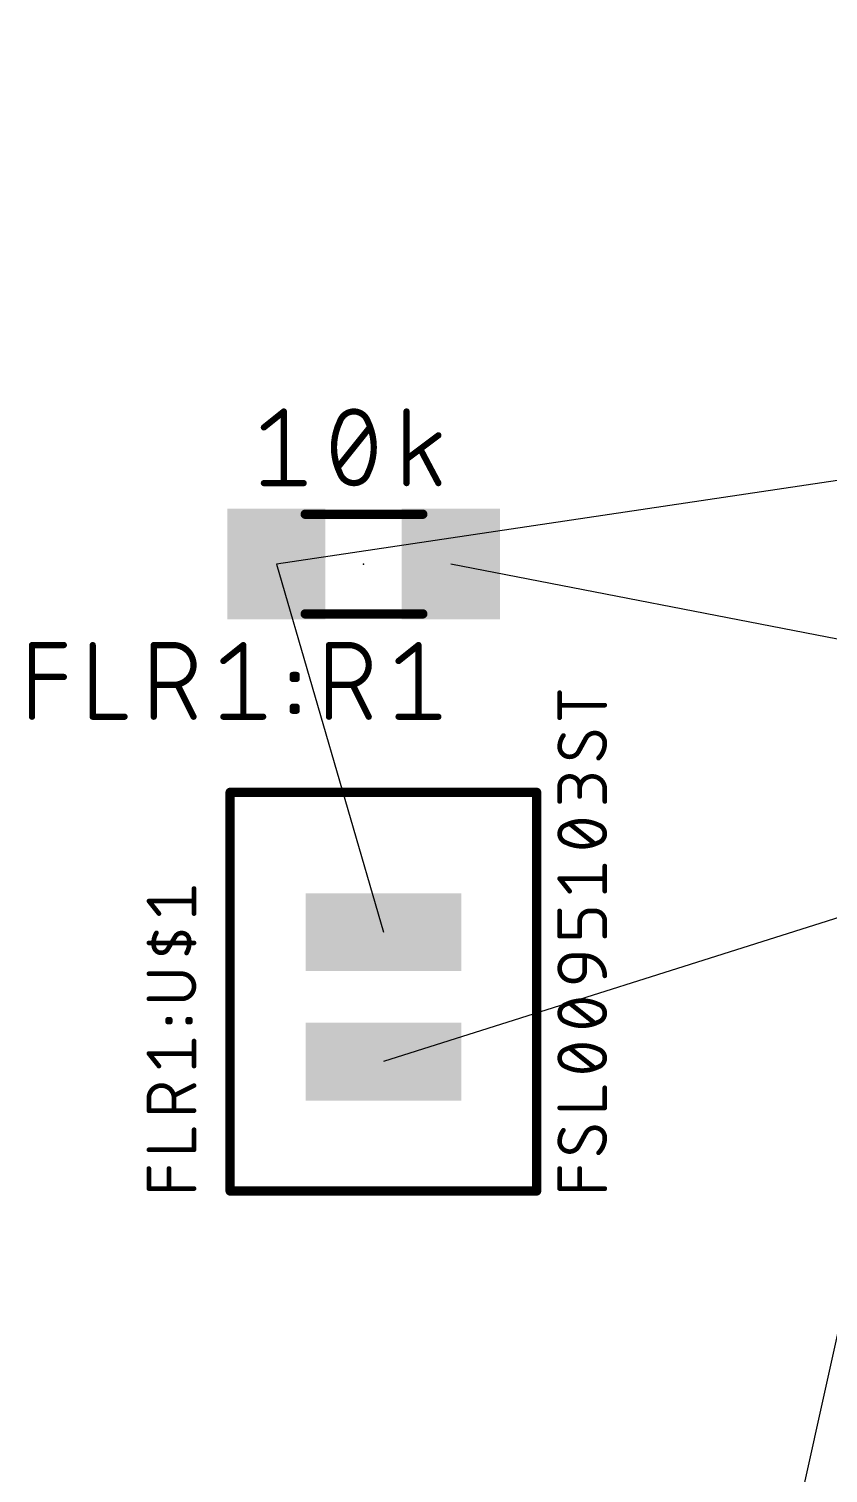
# Model space of a CAD drawing. Extents: x -83 to 167, y -158 to 93.
# Drawn here: x 103.67 to 116.71, y 15.59 to 39.14 of the extents above; entities that cross this region are included whole.
import ezdxf

# ---------------------------------------------------------------- set-up
doc = ezdxf.new("R2010")
doc.units = 0
for name, color, linetype in [('1', 22, 'CONTINUOUS'), ('19', 53, 'CONTINUOUS'), ('21', 253, 'CONTINUOUS'), ('23', 7, 'CONTINUOUS'), ('25', 253, 'CONTINUOUS'), ('27', 253, 'CONTINUOUS'), ('51', 253, 'CONTINUOUS')]:
    doc.layers.add(name, color=color, linetype=linetype)

# ---------------------------------------------------------------- blocks, each defined once
blk = doc.blocks.new('RECT')
blk.add_solid([(-0.5, -0.5), (0.5, -0.5), (-0.5, 0.5), (0.5, 0.5)])

msp = doc.modelspace()

# ---------------------------------------------------------------- linework, layer by layer
at = {"layer": '19'}
for p, q in [((110.876, -9.126), (125.652, 57.442)), ((158.1038, 37.9348), (107.712, 30.414)), ((158.9166, 37.9348), (109.4562, 22.301)), ((107.712, 30.414), (109.4562, 24.411)), ((165.9651, 19.6722), (110.556, 30.414))]:
    msp.add_line(p, q, dxfattribs=at)
at = {"layer": '21', "const_width": 0.1524}
for points in [[(111.9562, 26.691), (106.9562, 26.691)], [(106.9562, 20.191), (106.9562, 26.691)], [(111.9562, 20.191), (111.9562, 26.691)], [(111.9562, 20.191), (106.9562, 20.191)]]:
    msp.add_lwpolyline(points, dxfattribs=at)
at = {"layer": '21', "const_width": 0.0762}
for points in [[(106.9562, 26.7291, 1), (106.9562, 26.6529)], [(106.9943, 26.691, 1), (106.9181, 26.691)], [(111.9943, 26.691, 1), (111.9181, 26.691)], [(111.9562, 26.6529, 1), (111.9562, 26.7291)], [(106.9562, 20.2291, 1), (106.9562, 20.1529)], [(111.9562, 20.1529, 1), (111.9562, 20.2291)], [(106.9181, 20.191, 1), (106.9943, 20.191)], [(111.9181, 20.191, 1), (111.9943, 20.191)]]:
    msp.add_lwpolyline(points, format="xyb", dxfattribs=at)
at = {"layer": '23'}
for p in [(109.134, 30.414), (111.9562, 20.191)]:
    msp.add_point(p, dxfattribs=at)
at = {"layer": '25'}
for points, const_width in [([(103.7247, 27.9248), (103.7247, 29.0932)], 0.1016), ([(103.7247, 29.0932), (104.2439, 29.0932)], 0.1016), ([(104.7153, 29.0932), (104.7153, 27.9248)], 0.1016), ([(105.711, 27.9248), (105.711, 29.0932)], 0.1016), ([(105.711, 29.0932), (106.0355, 29.0932)], 0.1016), ([(106.8466, 28.8336), (107.1712, 29.0932)], 0.1016), ([(107.1712, 29.0932), (107.1712, 27.9248)], 0.1016), ([(108.5685, 27.9248), (108.5685, 29.0932)], 0.1016), ([(108.5685, 29.0932), (108.893, 29.0932)], 0.1016), ([(109.7041, 28.8336), (110.0286, 29.0932)], 0.1016), ([(110.0286, 29.0932), (110.0286, 27.9248)], 0.1016), ([(103.7247, 28.5739), (104.2439, 28.5739)], 0.1016), ([(107.9769, 28.5415), (107.9769, 28.6064)], 0.1016), ([(107.9769, 28.6064), (108.0418, 28.6064)], 0.1016), ([(108.0418, 28.5415), (107.9769, 28.5415)], 0.1016), ([(108.0418, 28.6064), (108.0418, 28.5415)], 0.1016), ([(106.0355, 28.4441), (105.711, 28.4441)], 0.1016), ([(106.3601, 27.9248), (106.1004, 28.4441)], 0.1016), ([(108.893, 28.4441), (108.5685, 28.4441)], 0.1016), ([(109.2176, 27.9248), (108.9579, 28.4441)], 0.1016), ([(107.9769, 28.0222), (107.9769, 28.0871)], 0.1016), ([(107.9769, 28.0871), (108.0418, 28.0871)], 0.1016), ([(108.0418, 28.0222), (107.9769, 28.0222)], 0.1016), ([(108.0418, 28.0871), (108.0418, 28.0222)], 0.1016), ([(104.7153, 27.9248), (105.2345, 27.9248)], 0.1016), ([(106.8466, 27.9248), (107.4957, 27.9248)], 0.1016), ([(109.7041, 27.9248), (110.3532, 27.9248)], 0.1016), ([(106.3681, 24.7142), (106.3681, 25.1234)], 0.0762), ([(105.7952, 24.7142), (105.6315, 24.9188)], 0.0762), ([(105.6315, 24.9188), (106.3681, 24.9188)], 0.0762), ([(106.3681, 24.236), (105.6315, 24.236)], 0.0762), ([(105.9998, 24.236), (105.9384, 24.1337)], 0.0762), ([(105.9998, 24.236), (106.0612, 24.3383)], 0.0762), ([(106.1635, 23.7335), (105.6315, 23.7335)], 0.0762), ([(105.6315, 23.3243), (106.1635, 23.3243)], 0.0762), ([(105.9384, 22.9476), (105.9384, 22.9885)], 0.0762), ([(105.9384, 22.9885), (105.9793, 22.9885)], 0.0762), ([(105.9793, 22.9476), (105.9384, 22.9476)], 0.0762), ([(105.9793, 22.9885), (105.9793, 22.9476)], 0.0762), ([(106.2658, 22.9476), (106.2658, 22.9885)], 0.0762), ([(106.2658, 22.9885), (106.3067, 22.9885)], 0.0762), ([(106.3067, 22.9476), (106.2658, 22.9476)], 0.0762), ([(106.3067, 22.9885), (106.3067, 22.9476)], 0.0762), ([(106.3681, 22.227), (106.3681, 22.6362)], 0.0762), ([(105.7952, 22.227), (105.6315, 22.4316)], 0.0762), ([(105.6315, 22.4316), (106.3681, 22.4316)], 0.0762), ([(106.3681, 21.9098), (106.0407, 21.7461)], 0.0762), ([(105.6315, 21.5006), (105.6315, 21.7052)], 0.0762), ([(106.0407, 21.7052), (106.0407, 21.5006)], 0.0762), ([(106.3681, 21.5006), (105.6315, 21.5006)], 0.0762), ([(106.3681, 20.8631), (106.3681, 21.1905)], 0.0762), ([(105.6315, 20.8631), (106.3681, 20.8631)], 0.0762), ([(105.6315, 20.2291), (105.6315, 20.5565)], 0.0762), ([(105.9589, 20.2291), (105.9589, 20.5565)], 0.0762), ([(106.3681, 20.2291), (105.6315, 20.2291)], 0.0762)]:
    msp.add_lwpolyline(points, dxfattribs=dict(at, const_width=const_width))
for points, const_width in [([(103.7501, 29.0932, 1), (103.6993, 29.0932)], 0.0508), ([(103.7247, 29.1186, 1), (103.7247, 29.0678)], 0.0508), ([(104.2439, 29.0678, 1), (104.2439, 29.1186)], 0.0508), ([(104.7407, 29.0932, 1), (104.6899, 29.0932)], 0.0508), ([(105.7364, 29.0932, 1), (105.6856, 29.0932)], 0.0508), ([(105.711, 29.1186, 1), (105.711, 29.0678)], 0.0508), ([(106.0355, 28.4441, 1), (106.0355, 29.0932)], 0.1016), ([(106.0355, 29.1186, 1), (106.0355, 29.0678)], 0.0508), ([(106.0355, 29.0678, 1), (106.0355, 29.1186)], 0.0508), ([(107.1966, 29.0932, 1), (107.1458, 29.0932)], 0.0508), ([(107.187, 29.0734, 1), (107.1553, 29.113)], 0.0508), ([(108.5939, 29.0932, 1), (108.5431, 29.0932)], 0.0508), ([(108.5685, 29.1186, 1), (108.5685, 29.0678)], 0.0508), ([(108.893, 28.4441, 1), (108.893, 29.0932)], 0.1016), ([(108.893, 29.1186, 1), (108.893, 29.0678)], 0.0508), ([(108.893, 29.0678, 1), (108.893, 29.1186)], 0.0508), ([(110.054, 29.0932, 1), (110.0032, 29.0932)], 0.0508), ([(110.0445, 29.0734, 1), (110.0128, 29.113)], 0.0508), ([(106.8307, 28.8534, 1), (106.8625, 28.8137)], 0.0508), ([(109.6882, 28.8534, 1), (109.72, 28.8137)], 0.0508), ([(103.7247, 28.5993, 1), (103.7247, 28.5485)], 0.0508), ([(104.2439, 28.5485, 1), (104.2439, 28.5993)], 0.0508), ([(108.0023, 28.6064, 1), (107.9515, 28.6064)], 0.0508), ([(107.9769, 28.6318, 1), (107.9769, 28.581)], 0.0508), ([(107.9769, 28.5669, 1), (107.9769, 28.5161)], 0.0508), ([(107.9515, 28.5415, 1), (108.0023, 28.5415)], 0.0508), ([(108.0672, 28.6064, 1), (108.0164, 28.6064)], 0.0508), ([(108.0164, 28.5415, 1), (108.0672, 28.5415)], 0.0508), ([(108.0418, 28.581, 1), (108.0418, 28.6318)], 0.0508), ([(108.0418, 28.5161, 1), (108.0418, 28.5669)], 0.0508), ([(105.711, 28.4695, 1), (105.711, 28.4187)], 0.0508), ([(106.0355, 28.4695, 1), (106.0355, 28.4187)], 0.0508), ([(106.0355, 28.4187, 1), (106.0355, 28.4695)], 0.0508), ([(106.1231, 28.4554, 1), (106.0777, 28.4327)], 0.0508), ([(108.5685, 28.4695, 1), (108.5685, 28.4187)], 0.0508), ([(108.893, 28.4695, 1), (108.893, 28.4187)], 0.0508), ([(108.893, 28.4187, 1), (108.893, 28.4695)], 0.0508), ([(108.9806, 28.4554, 1), (108.9352, 28.4327)], 0.0508), ([(108.0023, 28.0871, 1), (107.9515, 28.0871)], 0.0508), ([(107.9769, 28.1125, 1), (107.9769, 28.0617)], 0.0508), ([(107.9769, 28.0476, 1), (107.9769, 27.9968)], 0.0508), ([(107.9515, 28.0222, 1), (108.0023, 28.0222)], 0.0508), ([(108.0672, 28.0871, 1), (108.0164, 28.0871)], 0.0508), ([(108.0164, 28.0222, 1), (108.0672, 28.0222)], 0.0508), ([(108.0418, 28.0617, 1), (108.0418, 28.1125)], 0.0508), ([(108.0418, 27.9968, 1), (108.0418, 28.0476)], 0.0508), ([(103.6993, 27.9248, 1), (103.7501, 27.9248)], 0.0508), ([(104.7153, 27.9502, 1), (104.7153, 27.8994)], 0.0508), ([(104.6899, 27.9248, 1), (104.7407, 27.9248)], 0.0508), ([(105.2345, 27.8994, 1), (105.2345, 27.9502)], 0.0508), ([(105.6856, 27.9248, 1), (105.7364, 27.9248)], 0.0508), ([(106.3374, 27.9134, 1), (106.3828, 27.9362)], 0.0508), ([(106.8466, 27.9502, 1), (106.8466, 27.8994)], 0.0508), ([(107.1458, 27.9248, 1), (107.1966, 27.9248)], 0.0508), ([(107.4957, 27.8994, 1), (107.4957, 27.9502)], 0.0508), ([(108.5431, 27.9248, 1), (108.5939, 27.9248)], 0.0508), ([(109.1948, 27.9134, 1), (109.2403, 27.9362)], 0.0508), ([(109.7041, 27.9502, 1), (109.7041, 27.8994)], 0.0508), ([(110.0032, 27.9248, 1), (110.054, 27.9248)], 0.0508), ([(110.3532, 27.8994, 1), (110.3532, 27.9502)], 0.0508), ([(106.3871, 25.1234, 1), (106.3491, 25.1234)], 0.0381), ([(105.6464, 24.9307, 1), (105.6166, 24.9069)], 0.0381), ([(105.6315, 24.9378, 1), (105.6315, 24.8997)], 0.0381), ([(105.7803, 24.7023, 1), (105.8101, 24.7261)], 0.0381), ([(106.3491, 24.7142, 1), (106.3871, 24.7142)], 0.0381), ([(106.3681, 24.8997, 1), (106.3681, 24.9378)], 0.0381), ([(105.6315, 24.2551, 1), (105.6315, 24.217)], 0.0381), ([(105.7543, 24.3997, 0.1823), (105.7133, 24.1746)], 0.0762), ([(105.7706, 24.3899, 1), (105.7379, 24.4095)], 0.0381), ([(105.9835, 24.2458, 1), (106.0161, 24.2262)], 0.0381), ([(106.0161, 24.2262, 1), (105.9835, 24.2458)], 0.0381), ([(106.0448, 24.3481, 1), (106.0775, 24.3285)], 0.0381), ([(106.2863, 24.2974, 0.6917), (106.0612, 24.3383)], 0.0762), ([(106.0775, 24.3285, 1), (106.0448, 24.3481)], 0.0381), ([(106.2453, 24.0723, 0.1823), (106.2863, 24.2974)], 0.0762), ([(106.305, 24.3008, 1), (106.2675, 24.294)], 0.0381), ([(106.2675, 24.294, 1), (106.305, 24.3008)], 0.0381), ([(106.3681, 24.217, 1), (106.3681, 24.2551)], 0.0381), ([(105.7321, 24.1781, 1), (105.6946, 24.1712)], 0.0381), ([(105.7133, 24.1746, 0.6917), (105.9384, 24.1337)], 0.0762), ([(105.6946, 24.1712, 1), (105.7321, 24.1781)], 0.0381), ([(105.9221, 24.1435, 1), (105.9548, 24.1239)], 0.0381), ([(105.9548, 24.1239, 1), (105.9221, 24.1435)], 0.0381), ([(106.229, 24.0821, 1), (106.2617, 24.0625)], 0.0381), ([(105.6315, 23.7526, 1), (105.6315, 23.7145)], 0.0381), ([(106.1635, 23.7526, 1), (106.1635, 23.7145)], 0.0381), ([(106.1635, 23.3243, 1), (106.1635, 23.7335)], 0.0762), ([(106.1635, 23.7145, 1), (106.1635, 23.7526)], 0.0381), ([(105.6315, 23.3433, 1), (105.6315, 23.3052)], 0.0381), ([(106.1635, 23.3433, 1), (106.1635, 23.3052)], 0.0381), ([(106.1635, 23.3052, 1), (106.1635, 23.3433)], 0.0381), ([(105.9384, 23.0076, 1), (105.9384, 22.9695)], 0.0381), ([(105.9384, 22.9667, 1), (105.9384, 22.9286)], 0.0381), ([(105.9575, 22.9885, 1), (105.9194, 22.9885)], 0.0381), ([(105.9194, 22.9476, 1), (105.9575, 22.9476)], 0.0381), ([(105.9984, 22.9885, 1), (105.9603, 22.9885)], 0.0381), ([(105.9603, 22.9476, 1), (105.9984, 22.9476)], 0.0381), ([(105.9793, 22.9695, 1), (105.9793, 23.0076)], 0.0381), ([(105.9793, 22.9286, 1), (105.9793, 22.9667)], 0.0381), ([(106.2658, 23.0076, 1), (106.2658, 22.9695)], 0.0381), ([(106.2848, 22.9885, 1), (106.2467, 22.9885)], 0.0381), ([(106.2658, 22.9667, 1), (106.2658, 22.9286)], 0.0381), ([(106.2467, 22.9476, 1), (106.2848, 22.9476)], 0.0381), ([(106.3258, 22.9885, 1), (106.2877, 22.9885)], 0.0381), ([(106.2877, 22.9476, 1), (106.3258, 22.9476)], 0.0381), ([(106.3067, 22.9695, 1), (106.3067, 23.0076)], 0.0381), ([(106.3067, 22.9286, 1), (106.3067, 22.9667)], 0.0381), ([(106.3871, 22.6362, 1), (106.3491, 22.6362)], 0.0381), ([(105.6315, 22.4507, 1), (105.6315, 22.4126)], 0.0381), ([(105.6464, 22.4435, 1), (105.6166, 22.4197)], 0.0381), ([(106.3681, 22.4126, 1), (106.3681, 22.4507)], 0.0381), ([(105.7803, 22.2151, 1), (105.8101, 22.2389)], 0.0381), ([(106.3491, 22.227, 1), (106.3871, 22.227)], 0.0381), ([(106.0407, 21.7052, 1), (105.6315, 21.7052)], 0.0762), ([(106.3766, 21.8928, 1), (106.3596, 21.9269)], 0.0381), ([(105.6505, 21.7052, 1), (105.6125, 21.7052)], 0.0381), ([(105.6125, 21.7052, 1), (105.6505, 21.7052)], 0.0381), ([(106.0322, 21.7632, 1), (106.0492, 21.7291)], 0.0381), ([(106.0598, 21.7052, 1), (106.0217, 21.7052)], 0.0381), ([(106.0217, 21.7052, 1), (106.0598, 21.7052)], 0.0381), ([(105.6315, 21.5197, 1), (105.6315, 21.4816)], 0.0381), ([(105.6125, 21.5006, 1), (105.6505, 21.5006)], 0.0381), ([(106.0217, 21.5006, 1), (106.0598, 21.5006)], 0.0381), ([(106.3681, 21.4816, 1), (106.3681, 21.5197)], 0.0381), ([(106.3871, 21.1905, 1), (106.3491, 21.1905)], 0.0381), ([(105.6315, 20.8821, 1), (105.6315, 20.844)], 0.0381), ([(106.3491, 20.8631, 1), (106.3871, 20.8631)], 0.0381), ([(106.3681, 20.844, 1), (106.3681, 20.8821)], 0.0381), ([(105.6505, 20.5565, 1), (105.6125, 20.5565)], 0.0381), ([(105.9779, 20.5565, 1), (105.9398, 20.5565)], 0.0381), ([(105.6315, 20.2482, 1), (105.6315, 20.2101)], 0.0381), ([(106.3681, 20.2101, 1), (106.3681, 20.2482)], 0.0381), ([(105.6125, 20.2291, 1), (105.6505, 20.2291)], 0.0381), ([(105.9398, 20.2291, 1), (105.9779, 20.2291)], 0.0381)]:
    msp.add_lwpolyline(points, format="xyb", dxfattribs=dict(at, const_width=const_width))
at = {"layer": '27'}
for points, const_width in [([(107.5076, 32.6436), (107.8321, 32.9032)], 0.1016), ([(107.8321, 32.9032), (107.8321, 31.7348)], 0.1016), ([(109.8339, 31.7348), (109.8339, 32.9032)], 0.1016), ([(108.7155, 31.9944), (109.2348, 32.6436)], 0.1016), ([(110.3532, 32.5137), (109.8339, 32.1243)], 0.1016), ([(110.3532, 31.7348), (110.0611, 32.2865)], 0.1016), ([(107.5076, 31.7348), (108.1567, 31.7348)], 0.1016), ([(112.3315, 27.9085), (112.3315, 28.3177)], 0.0762), ([(113.0681, 28.1131), (112.3315, 28.1131)], 0.0762), ([(112.7612, 27.5775), (112.6384, 27.3524)], 0.0762), ([(112.3315, 26.543), (112.3315, 26.7885)], 0.0762), ([(112.6589, 26.7885), (112.6589, 26.6248)], 0.0762), ([(113.0681, 26.543), (113.0681, 26.7476)], 0.0762), ([(112.9044, 25.8524), (112.4952, 26.1798)], 0.0762), ([(113.0681, 25.08), (113.0681, 25.4892)], 0.0762), ([(112.4952, 25.08), (112.3315, 25.2846)], 0.0762), ([(112.3315, 25.2846), (113.0681, 25.2846)], 0.0762), ([(112.3315, 24.3484), (112.3315, 24.7577)], 0.0762), ([(112.9044, 24.7577), (112.8226, 24.7577)], 0.0762), ([(112.6589, 24.594), (112.6589, 24.3484)], 0.0762), ([(113.0681, 24.3484), (113.0681, 24.594)], 0.0762), ([(112.6589, 24.3484), (112.3315, 24.3484)], 0.0762), ([(112.5361, 24.0261), (112.7407, 24.0261)], 0.0762), ([(112.7407, 24.0261), (112.7407, 23.7806)], 0.0762), ([(112.577, 23.6169), (112.5361, 23.6169)], 0.0762), ([(112.9044, 22.9263), (112.4952, 23.2537)], 0.0762), ([(112.9044, 22.1948), (112.4952, 22.5222)], 0.0762), ([(113.0681, 21.5458), (113.0681, 21.8732)], 0.0762), ([(112.3315, 21.5458), (113.0681, 21.5458)], 0.0762), ([(112.7612, 21.1401), (112.6384, 20.915)], 0.0762), ([(112.3315, 20.2291), (112.3315, 20.5565)], 0.0762), ([(112.6589, 20.2291), (112.6589, 20.5565)], 0.0762), ([(113.0681, 20.2291), (112.3315, 20.2291)], 0.0762)]:
    msp.add_lwpolyline(points, dxfattribs=dict(at, const_width=const_width))
for points, const_width in [([(107.8575, 32.9032, 1), (107.8067, 32.9032)], 0.0508), ([(107.848, 32.8834, 1), (107.8162, 32.923)], 0.0508), ([(108.7479, 32.7409, 0.1139), (108.6506, 32.319)], 0.1016), ([(108.9751, 32.9032, 0.3205), (108.7479, 32.7409)], 0.1016), ([(108.7239, 32.7492, 1), (108.7719, 32.7327)], 0.0508), ([(108.7708, 32.7298, 1), (108.7251, 32.7521)], 0.0508), ([(109.2023, 32.7409, 0.3205), (108.9751, 32.9032)], 0.1016), ([(108.9751, 32.9286, 1), (108.9751, 32.8778)], 0.0508), ([(108.9751, 32.8778, 1), (108.9751, 32.9286)], 0.0508), ([(109.2997, 32.319, 0.1139), (109.2023, 32.7409)], 0.1016), ([(109.2251, 32.7521, 1), (109.1795, 32.7298)], 0.0508), ([(109.1783, 32.7327, 1), (109.2263, 32.7492)], 0.0508), ([(109.8593, 32.9032, 1), (109.8085, 32.9032)], 0.0508), ([(107.4917, 32.6634, 1), (107.5234, 32.6237)], 0.0508), ([(109.2546, 32.6277, 1), (109.2149, 32.6594)], 0.0508), ([(110.3684, 32.4934, 1), (110.338, 32.5341)], 0.0508), ([(108.6506, 32.319, 0.1139), (108.7479, 31.8971)], 0.1016), ([(108.676, 32.319, 1), (108.6252, 32.319)], 0.0508), ([(108.6252, 32.319, 1), (108.676, 32.319)], 0.0508), ([(109.2023, 31.8971, 0.1139), (109.2997, 32.319)], 0.1016), ([(109.3251, 32.319, 1), (109.2743, 32.319)], 0.0508), ([(109.2743, 32.319, 1), (109.3251, 32.319)], 0.0508), ([(110.0835, 32.2984, 1), (110.0387, 32.2747)], 0.0508), ([(108.6956, 32.0103, 1), (108.7353, 31.9786)], 0.0508), ([(109.8187, 32.1446, 1), (109.8492, 32.1039)], 0.0508), ([(108.7479, 31.8971, 0.3205), (108.9751, 31.7348)], 0.1016), ([(108.7719, 31.9053, 1), (108.7239, 31.8888)], 0.0508), ([(108.7251, 31.8859, 1), (108.7708, 31.9082)], 0.0508), ([(108.9751, 31.7348, 0.3205), (109.2023, 31.8971)], 0.1016), ([(109.1795, 31.9082, 1), (109.2251, 31.8859)], 0.0508), ([(109.2263, 31.8888, 1), (109.1783, 31.9053)], 0.0508), ([(107.5076, 31.7602, 1), (107.5076, 31.7094)], 0.0508), ([(107.8067, 31.7348, 1), (107.8575, 31.7348)], 0.0508), ([(108.1567, 31.7094, 1), (108.1567, 31.7602)], 0.0508), ([(108.9751, 31.7602, 1), (108.9751, 31.7094)], 0.0508), ([(108.9751, 31.7094, 1), (108.9751, 31.7602)], 0.0508), ([(109.8085, 31.7348, 1), (109.8593, 31.7348)], 0.0508), ([(110.3308, 31.7229, 1), (110.3756, 31.7467)], 0.0508), ([(112.3505, 28.3177, 1), (112.3125, 28.3177)], 0.0381), ([(112.3315, 28.1322, 1), (112.3315, 28.0941)], 0.0381), ([(113.0681, 28.0941, 1), (113.0681, 28.1322)], 0.0381), ([(112.3125, 27.9085, 1), (112.3505, 27.9085)], 0.0381), ([(112.3929, 27.6184, 0.1623), (112.3315, 27.4343)], 0.0762), ([(112.4081, 27.607, 1), (112.3776, 27.6299)], 0.0381), ([(112.9044, 27.6594, 0.2656), (112.7612, 27.5775)], 0.0762), ([(112.7448, 27.5872, 1), (112.7776, 27.5678)], 0.0381), ([(112.7779, 27.5684, 1), (112.7445, 27.5866)], 0.0381), ([(113.0681, 27.4957, 0.4142), (112.9044, 27.6594)], 0.0762), ([(112.9044, 27.6784, 1), (112.9044, 27.6403)], 0.0381), ([(112.9044, 27.6403, 1), (112.9044, 27.6784)], 0.0381), ([(112.3315, 27.4343, 0.4142), (112.4952, 27.2706)], 0.0762), ([(112.3505, 27.4343, 1), (112.3125, 27.4343)], 0.0381), ([(112.3125, 27.4343, 1), (112.3505, 27.4343)], 0.0381), ([(112.4952, 27.2706, 0.2656), (112.6384, 27.3524)], 0.0762), ([(112.6217, 27.3616, 1), (112.6551, 27.3433)], 0.0381), ([(112.6548, 27.3428, 1), (112.622, 27.3621)], 0.0381), ([(112.9658, 27.2501, 0.2), (113.0681, 27.4957)], 0.0762), ([(113.0871, 27.4957, 1), (113.0491, 27.4957)], 0.0381), ([(113.0491, 27.4957, 1), (113.0872, 27.4957)], 0.0381), ([(112.4952, 27.2896, 1), (112.4952, 27.2515)], 0.0381), ([(112.4952, 27.2515, 1), (112.4952, 27.2896)], 0.0381), ([(112.9524, 27.2637, 1), (112.9792, 27.2366)], 0.0381), ([(112.6589, 26.7885, 1), (112.3315, 26.7885)], 0.0762), ([(113.0681, 26.7476, 1), (112.6589, 26.7476)], 0.0762), ([(112.3505, 26.7885, 1), (112.3125, 26.7885)], 0.0381), ([(112.3125, 26.7885, 1), (112.3505, 26.7885)], 0.0381), ([(112.6779, 26.7885, 1), (112.6398, 26.7885)], 0.0381), ([(112.6398, 26.7885, 1), (112.6779, 26.7885)], 0.0381), ([(112.6398, 26.7476, 1), (112.6779, 26.7476)], 0.0381), ([(112.6398, 26.6248, 1), (112.6779, 26.6248)], 0.0381), ([(113.0871, 26.7476, 1), (113.0491, 26.7476)], 0.0381), ([(113.0491, 26.7476, 1), (113.0871, 26.7476)], 0.0381), ([(112.3125, 26.543, 1), (112.3505, 26.543)], 0.0381), ([(113.0491, 26.543, 1), (113.0871, 26.543)], 0.0381), ([(112.4338, 26.1593, 0.3205), (112.3315, 26.0161)], 0.0762), ([(112.6998, 26.2207, 0.1139), (112.4338, 26.1593)], 0.0762), ([(112.4255, 26.1764, 1), (112.4422, 26.1422)], 0.0381), ([(112.44, 26.1413, 1), (112.4276, 26.1773)], 0.0381), ([(112.5071, 26.1946, 1), (112.4833, 26.1649)], 0.0381), ([(112.9658, 26.1593, 0.1139), (112.6998, 26.2207)], 0.0762), ([(112.6998, 26.2397, 1), (112.6998, 26.2016)], 0.0381), ([(112.6998, 26.2016, 1), (112.6998, 26.2397)], 0.0381), ([(113.0681, 26.0161, 0.3205), (112.9658, 26.1593)], 0.0762), ([(112.972, 26.1773, 1), (112.9596, 26.1413)], 0.0381), ([(112.9574, 26.1422, 1), (112.9741, 26.1764)], 0.0381), ([(112.3315, 26.0161, 0.3205), (112.4338, 25.8728)], 0.0762), ([(112.3505, 26.0161, 1), (112.3125, 26.0161)], 0.0381), ([(112.3125, 26.0161, 1), (112.3505, 26.0161)], 0.0381), ([(112.4338, 25.8729, 0.1139), (112.6998, 25.8115)], 0.0762), ([(112.4422, 25.89, 1), (112.4255, 25.8557)], 0.0381), ([(112.4276, 25.8548, 1), (112.44, 25.8909)], 0.0381), ([(112.6998, 25.8115, 0.1139), (112.9658, 25.8729)], 0.0762), ([(112.9658, 25.8728, 0.3204), (113.0681, 26.0161)], 0.0762), ([(112.9596, 25.8909, 1), (112.972, 25.8548)], 0.0381), ([(112.9741, 25.8557, 1), (112.9574, 25.89)], 0.0381), ([(113.0871, 26.0161, 1), (113.0491, 26.0161)], 0.0381), ([(113.0491, 26.0161, 1), (113.0871, 26.0161)], 0.0381), ([(112.6998, 25.8305, 1), (112.6998, 25.7924)], 0.0381), ([(112.6998, 25.7924, 1), (112.6998, 25.8305)], 0.0381), ([(112.8925, 25.8375, 1), (112.9163, 25.8673)], 0.0381), ([(113.0871, 25.4892, 1), (113.0491, 25.4892)], 0.0381), ([(112.3464, 25.2965, 1), (112.3166, 25.2727)], 0.0381), ([(112.3315, 25.3036, 1), (112.3315, 25.2655)], 0.0381), ([(113.0681, 25.2655, 1), (113.0681, 25.3036)], 0.0381), ([(112.4803, 25.068, 1), (112.5101, 25.0919)], 0.0381), ([(113.0491, 25.08, 1), (113.0871, 25.08)], 0.0381), ([(112.3505, 24.7577, 1), (112.3125, 24.7577)], 0.0381), ([(112.8226, 24.7577, 0.4142), (112.6589, 24.594)], 0.0762), ([(112.8226, 24.7767, 1), (112.8226, 24.7386)], 0.0381), ([(112.8226, 24.7386, 1), (112.8226, 24.7767)], 0.0381), ([(112.9044, 24.7767, 1), (112.9044, 24.7386)], 0.0381), ([(113.0681, 24.594, 0.4142), (112.9044, 24.7576)], 0.0762), ([(112.9044, 24.7386, 1), (112.9044, 24.7767)], 0.0381), ([(112.6779, 24.594, 1), (112.6398, 24.594)], 0.0381), ([(112.6398, 24.594, 1), (112.6779, 24.594)], 0.0381), ([(113.0871, 24.594, 1), (113.0491, 24.594)], 0.0381), ([(113.0491, 24.594, 1), (113.0871, 24.594)], 0.0381), ([(112.3315, 24.3675, 1), (112.3315, 24.3294)], 0.0381), ([(112.3125, 24.3484, 1), (112.3505, 24.3484)], 0.0381), ([(112.6398, 24.3484, 1), (112.6779, 24.3484)], 0.0381), ([(112.6589, 24.3294, 1), (112.6589, 24.3675)], 0.0381), ([(113.0491, 24.3484, 1), (113.0871, 24.3484)], 0.0381), ([(112.5361, 24.0261, 1), (112.5361, 23.6169)], 0.0762), ([(112.5361, 24.0452, 1), (112.5361, 24.0071)], 0.0381), ([(112.5361, 24.0071, 1), (112.5361, 24.0452)], 0.0381), ([(112.7407, 24.0452, 1), (112.7407, 24.0071)], 0.0381), ([(113.0681, 23.6988, 0.4142), (112.7407, 24.0261)], 0.0762), ([(112.7598, 24.0261, 1), (112.7217, 24.0261)], 0.0381), ([(112.7407, 24.0071, 1), (112.7407, 24.0452)], 0.0381), ([(112.577, 23.6169, 0.4142), (112.7407, 23.7806)], 0.0762), ([(112.7598, 23.7806, 1), (112.7217, 23.7806)], 0.0381), ([(112.7217, 23.7806, 1), (112.7598, 23.7806)], 0.0381), ([(112.5361, 23.636, 1), (112.5361, 23.5979)], 0.0381), ([(112.5361, 23.5979, 1), (112.5361, 23.636)], 0.0381), ([(112.577, 23.636, 1), (112.577, 23.5979)], 0.0381), ([(112.577, 23.5979, 1), (112.577, 23.636)], 0.0381), ([(113.0491, 23.6988, 1), (113.0872, 23.6988)], 0.0381), ([(112.6998, 23.2946, 0.1139), (112.4338, 23.2332)], 0.0762), ([(112.6998, 23.3137, 1), (112.6998, 23.2756)], 0.0381), ([(112.9658, 23.2332, 0.1139), (112.6998, 23.2946)], 0.0762), ([(112.6998, 23.2756, 1), (112.6998, 23.3137)], 0.0381), ([(112.4338, 23.2332, 0.3205), (112.3315, 23.09)], 0.0762), ([(112.3315, 23.09, 0.3205), (112.4338, 22.9468)], 0.0762), ([(112.3505, 23.09, 1), (112.3125, 23.09)], 0.0381), ([(112.3125, 23.09, 1), (112.3505, 23.09)], 0.0381), ([(112.4255, 23.2503, 1), (112.4422, 23.2161)], 0.0381), ([(112.44, 23.2152, 1), (112.4276, 23.2512)], 0.0381), ([(112.5071, 23.2686, 1), (112.4833, 23.2388)], 0.0381), ([(113.0681, 23.09, 0.3205), (112.9658, 23.2332)], 0.0762), ([(112.972, 23.2512, 1), (112.9596, 23.2152)], 0.0381), ([(112.9658, 22.9468, 0.3204), (113.0681, 23.09)], 0.0762), ([(112.9574, 23.2161, 1), (112.9741, 23.2503)], 0.0381), ([(113.0871, 23.09, 1), (113.0491, 23.09)], 0.0381), ([(113.0491, 23.09, 1), (113.0871, 23.09)], 0.0381), ([(112.4338, 22.9468, 0.1139), (112.6998, 22.8854)], 0.0762), ([(112.4422, 22.9639, 1), (112.4255, 22.9296)], 0.0381), ([(112.4276, 22.9287, 1), (112.44, 22.9648)], 0.0381), ([(112.6998, 22.8854, 0.1139), (112.9658, 22.9468)], 0.0762), ([(112.6998, 22.9044, 1), (112.6998, 22.8663)], 0.0381), ([(112.6998, 22.8663, 1), (112.6998, 22.9044)], 0.0381), ([(112.8925, 22.9114, 1), (112.9163, 22.9412)], 0.0381), ([(112.9596, 22.9648, 1), (112.972, 22.9287)], 0.0381), ([(112.9741, 22.9296, 1), (112.9574, 22.9639)], 0.0381), ([(112.4338, 22.5017, 0.3205), (112.3315, 22.3585)], 0.0762), ([(112.3315, 22.3585, 0.3205), (112.4338, 22.2152)], 0.0762), ([(112.3505, 22.3585, 1), (112.3125, 22.3585)], 0.0381), ([(112.3125, 22.3585, 1), (112.3505, 22.3585)], 0.0381), ([(112.6998, 22.5631, 0.1139), (112.4338, 22.5017)], 0.0762), ([(112.4255, 22.5188, 1), (112.4422, 22.4846)], 0.0381), ([(112.44, 22.4837, 1), (112.4276, 22.5197)], 0.0381), ([(112.5071, 22.537, 1), (112.4833, 22.5073)], 0.0381), ([(112.9658, 22.5017, 0.1139), (112.6998, 22.5631)], 0.0762), ([(112.6998, 22.5821, 1), (112.6998, 22.544)], 0.0381), ([(112.6998, 22.544, 1), (112.6998, 22.5821)], 0.0381), ([(113.0681, 22.3585, 0.3205), (112.9658, 22.5017)], 0.0762), ([(112.972, 22.5197, 1), (112.9596, 22.4837)], 0.0381), ([(112.9658, 22.2152, 0.3204), (113.0681, 22.3585)], 0.0762), ([(112.9574, 22.4846, 1), (112.9741, 22.5188)], 0.0381), ([(113.0871, 22.3585, 1), (113.0491, 22.3585)], 0.0381), ([(113.0491, 22.3585, 1), (113.0871, 22.3585)], 0.0381), ([(112.4422, 22.2324, 1), (112.4255, 22.1981)], 0.0381), ([(112.4338, 22.2152, 0.1139), (112.6998, 22.1539)], 0.0762), ([(112.4276, 22.1972, 1), (112.44, 22.2333)], 0.0381), ([(112.6998, 22.1539, 0.1139), (112.9658, 22.2152)], 0.0762), ([(112.6998, 22.1729, 1), (112.6998, 22.1348)], 0.0381), ([(112.6998, 22.1348, 1), (112.6998, 22.1729)], 0.0381), ([(112.8925, 22.1799, 1), (112.9163, 22.2097)], 0.0381), ([(112.9596, 22.2333, 1), (112.972, 22.1972)], 0.0381), ([(112.9741, 22.1981, 1), (112.9574, 22.2324)], 0.0381), ([(113.0871, 21.8732, 1), (113.0491, 21.8732)], 0.0381), ([(112.3315, 21.5649, 1), (112.3315, 21.5268)], 0.0381), ([(113.0491, 21.5458, 1), (113.0871, 21.5458)], 0.0381), ([(113.0681, 21.5268, 1), (113.0681, 21.5649)], 0.0381), ([(112.3929, 21.181, 0.1623), (112.3315, 20.9969)], 0.0762), ([(112.4081, 21.1696, 1), (112.3776, 21.1925)], 0.0381), ([(112.9044, 21.222, 0.2656), (112.7612, 21.1401)], 0.0762), ([(113.0681, 21.0583, 0.4142), (112.9044, 21.222)], 0.0762), ([(112.9044, 21.241, 1), (112.9044, 21.2029)], 0.0381), ([(112.9044, 21.2029, 1), (112.9044, 21.241)], 0.0381), ([(112.3315, 20.9969, 0.4142), (112.4952, 20.8332)], 0.0762), ([(112.3505, 20.9969, 1), (112.3125, 20.9969)], 0.0381), ([(112.3125, 20.9969, 1), (112.3505, 20.9969)], 0.0381), ([(112.7448, 21.1498, 1), (112.7776, 21.1304)], 0.0381), ([(112.7779, 21.131, 1), (112.7445, 21.1492)], 0.0381), ([(112.9658, 20.8127, 0.2), (113.0681, 21.0583)], 0.0762), ([(113.0871, 21.0583, 1), (113.0491, 21.0583)], 0.0381), ([(113.0491, 21.0583, 1), (113.0872, 21.0583)], 0.0381), ([(112.4952, 20.8332, 0.2656), (112.6384, 20.915)], 0.0762), ([(112.4952, 20.8523, 1), (112.4952, 20.8142)], 0.0381), ([(112.4952, 20.8142, 1), (112.4952, 20.8523)], 0.0381), ([(112.6217, 20.9242, 1), (112.6551, 20.9059)], 0.0381), ([(112.6548, 20.9054, 1), (112.622, 20.9247)], 0.0381), ([(112.9524, 20.8263, 1), (112.9792, 20.7992)], 0.0381), ([(112.3505, 20.5565, 1), (112.3125, 20.5565)], 0.0381), ([(112.6779, 20.5565, 1), (112.6398, 20.5565)], 0.0381), ([(112.3315, 20.2482, 1), (112.3315, 20.2101)], 0.0381), ([(113.0681, 20.2101, 1), (113.0681, 20.2482)], 0.0381), ([(112.3125, 20.2291, 1), (112.3505, 20.2291)], 0.0381), ([(112.6398, 20.2291, 1), (112.6779, 20.2291)], 0.0381)]:
    msp.add_lwpolyline(points, format="xyb", dxfattribs=dict(at, const_width=const_width))
at = {"layer": '51', "const_width": 0.1524}
for points in [[(108.1815, 31.2268), (110.0992, 31.2268)], [(108.1815, 29.6012), (110.0992, 29.6012)]]:
    msp.add_lwpolyline(points, dxfattribs=at)
at = {"layer": '51', "const_width": 0.0762}
for points in [[(108.1815, 31.2649, 1), (108.1815, 31.1887)], [(110.0992, 31.1887, 1), (110.0992, 31.2649)], [(108.1815, 29.6393, 1), (108.1815, 29.5631)], [(110.0992, 29.5631, 1), (110.0992, 29.6393)]]:
    msp.add_lwpolyline(points, format="xyb", dxfattribs=at)

# ---------------------------------------------------------------- block references
at = {"layer": '1', "rotation": 180}
for p, xscale, yscale in [((107.712, 30.414), 1.6, 1.803), ((110.556, 30.414), 1.6, 1.803), ((109.4562, 24.411), 2.54, 1.27), ((109.4562, 22.301), 2.54, 1.27)]:
    msp.add_blockref('RECT', p, dxfattribs=dict(at, xscale=xscale, yscale=yscale))
at = {"layer": '51', "xscale": 0.7366, "yscale": 1.7526, "rotation": 180}
for p in [(107.8132, 30.414), (110.4548, 30.414)]:
    msp.add_blockref('RECT', p, dxfattribs=at)

doc.saveas('drawing.dxf')
